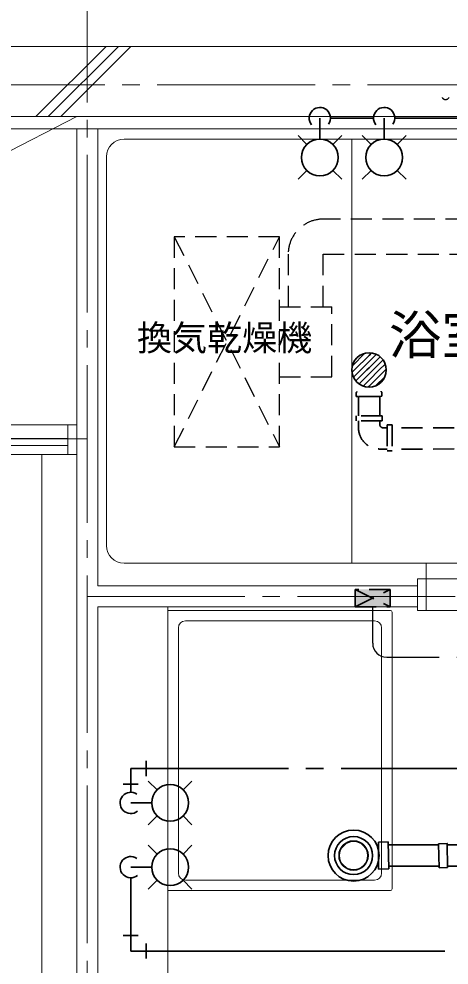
# Model space of a CAD drawing. Units: millimetres at full size, sheet at 1:50; details may follow other scales. Extents: x -9674 to 9699, y -6794 to 6791.
# Drawn here: x -1087 to 140, y 817 to 3517 of the extents above; entities that cross this region are included whole.
import ezdxf
from ezdxf.enums import TextEntityAlignment as Align

# ---------------------------------------------------------------- set-up
doc = ezdxf.new("R2010")
doc.units = ezdxf.units.MM
doc.header["$LTSCALE"] = 50
for name, pattern in [('CHAIN1', [8, 5, -1, 1, -1]), ('CHAIN2', [12, 9, -1, 1, -1]), ('DASHED1', [1.8, 1.2, -0.6]), ('DASHED3', [4, 3, -1])]:
    doc.linetypes.add(name, pattern=pattern)
for name, color, linetype, lineweight in [('1-0_芯', 134, 'DASHED1', 9), ('1-1_躯体', 134, 'Continuous', 9), ('1-2_間仕切', 134, 'Continuous', 9), ('1-3_建具', 134, 'Continuous', 9), ('1-4_仕上げ', 134, 'Continuous', 9), ('1-5_設備', 134, 'Continuous', 9), ('1-7_その他', 134, 'DASHED1', 9), ('1-8_ハッチ', 134, 'Continuous', 9), ('2-0_芯', 3, 'Continuous', 35), ('2-2', 5, 'DASHED3', 25), ('2-9_金物', 1, 'CHAIN2', 35), ('2-A_文字', 6, 'Continuous', 35), ('2-C', 2, 'DASHED1', 25)]:
    doc.layers.add(name, color=color, linetype=linetype, lineweight=lineweight)
doc.layers.add('1-A_文字', color=134, linetype='Continuous')
doc.styles.add('ＭＳ ゴシック', font='')
doc.styles.get('ＭＳ ゴシック').set_extended_font_data('MS Gothic')

msp = doc.modelspace()

# ---------------------------------------------------------------- linework, layer by layer
at = {"layer": '1-0_芯', "linetype": 'CHAIN2'}
for p, q in [((-892.5, 4329.12), (-892.5, -3890.88)), ((-8492.5, 3329.12), (8517.5, 3329.12)), ((-3032.5, 2319.12), (-892.5, 2319.12)), ((-892.5, 1869.12), (2286.5, 1869.12))]:
    msp.add_line(p, q, dxfattribs=at)
at = {"layer": '1-1_躯体'}
msp.add_line((1857.5, 3239.12), (-2492.5, 3239.12), dxfattribs=at)
msp.add_lwpolyline([(6707.5, 3439.12), (-7292.5, 3439.12), (-7292.5, 2434.12)], dxfattribs=at)
at = {"layer": '1-2_間仕切'}
for p, q in [((-922.5, 3204.12), (-922.5, 549.12)), ((-862.5, 3204.12), (-862.5, 1899.12)), ((49.5, 1899.12), (-862.5, 1899.12)), ((-862.5, 1839.12), (-862.5, 549.12)), ((49.5, 1839.12), (-862.5, 1839.12))]:
    msp.add_line(p, q, dxfattribs=at)
at = {"layer": '1-3_建具'}
for p, q in [((-2607.5, 2359.12), (-947.5, 2359.12)), ((-947.5, 2359.12), (-947.5, 2274.12)), ((-947.5, 2359.12), (-922.5, 2359.12)), ((-1797.5, 2319.95), (-947.5, 2319.95)), ((-947.5, 2299.95), (-1797.5, 2299.95)), ((-947.5, 2274.12), (-2607.5, 2274.12)), ((-947.5, 2274.12), (-922.5, 2274.12)), ((49.5, 1919.12), (74.5, 1919.12)), ((49.5, 1829.12), (49.5, 1919.12)), ((74.5, 1919.12), (794.5, 1919.12)), ((74.5, 1919.12), (74.5, 1829.12)), ((49.5, 1829.12), (74.5, 1829.12)), ((74.5, 1829.12), (794.5, 1829.12))]:
    msp.add_line(p, q, dxfattribs=at)
at = {"layer": '1-4_仕上げ'}
msp.add_line((-1022.5, 2274.12), (-1022.5, 549.12), dxfattribs=at)
at = {"layer": '1-5_設備'}
for p, q in [((852.5, 3174.12), (-787.5, 3174.12)), ((-137.5, 3174.12), (-137.5, 1964.12)), ((-837.5, 2014.12), (-837.5, 3124.12)), ((852.5, 1964.12), (-787.5, 1964.12)), ((74.5, 1919.12), (74.5, 1964.12)), ((-662.5, 1839.12), (-662.5, 549.12)), ((-662.5, 1829.12), (-27.5, 1829.12)), ((-22.5, 1824.12), (-22.5, 1034.12)), ((-612.5, 1799.12), (-72.5, 1799.12)), ((-632.5, 1779.12), (-632.5, 1079.12)), ((-52.5, 1779.12), (-52.5, 1079.12)), ((-72.5, 1059.12), (-612.5, 1059.12)), ((-27.5, 1029.12), (-662.5, 1029.12))]:
    msp.add_line(p, q, dxfattribs=at)
msp.add_circle((-132.5, 1129.12), 40, dxfattribs=at)
for centre, radius, start, end in [((-787.5, 3124.12), 50, 90, 180), ((-787.5, 2014.12), 50, 180, 270), ((-27.5, 1824.12), 5, 0, 90), ((-612.5, 1779.12), 20, 90, 180), ((-72.5, 1779.12), 20, 0, 90), ((-612.5, 1079.12), 20, 180, 270), ((-72.5, 1079.12), 20, 270, 0), ((-27.5, 1034.12), 5, 270, 0)]:
    msp.add_arc(centre, radius, start, end, dxfattribs=at)
at = {"layer": '1-7_その他', "linetype": 'CHAIN1'}
msp.add_line((-922.5, 3239.12), (-2632.5, 2359.12), dxfattribs=at)
at = {"layer": '1-8_ハッチ'}
for p, q in [((-1038.88, 3239.12), (-838.88, 3439.12)), ((-1003.52, 3239.12), (-803.52, 3439.12)), ((-968.16, 3239.12), (-768.16, 3439.12)), ((1857.5, 3204.12), (-2492.5, 3204.12))]:
    msp.add_line(p, q, dxfattribs=at)
at = {"layer": '2-0_芯'}
for p, q in [((-135.73, 2527.29), (-100.09, 2562.97)), ((-68.7, 2470.58), (-43.28, 2496.03)), ((-61.17, 1167.48), (-33.51, 1168.04)), ((-61.17, 1167.48), (-61.17, 1090.77)), ((-32.13, 1091.36), (-33.51, 1168.04)), ((135.58, 1163.22), (109.85, 1162.7)), ((109.85, 1162.7), (111.24, 1094.38)), ((134.35, 1163.2), (111.08, 1162.72)), ((134.35, 1163.2), (135.74, 1094.88)), ((109.92, 1159.37), (-33.36, 1159.37)), ((992.43, 1159.37), (134.57, 1159.37)), ((-61.17, 1090.77), (-32.13, 1091.36)), ((111.15, 1098.87), (-32.26, 1098.87)), ((135.74, 1094.88), (111.24, 1094.38)), ((135.74, 1094.88), (111.24, 1094.38)), ((993.66, 1098.87), (135.5, 1098.87))]:
    msp.add_line(p, q, dxfattribs=at)
at = {"layer": '2-0_芯', "linetype": 'DASHED1'}
for p, q in [((-124.71, 2439.72), (-124.82, 2450.72)), ((-124.71, 2439.72), (-119, 2439.19)), ((-57.4, 2439.85), (-119, 2439.19)), ((-118.35, 2384.64), (-118.38, 2439.19)), ((-57.91, 2384.68), (-57.95, 2440.26)), ((-51.71, 2440.52), (-57.4, 2439.85)), ((-51.71, 2440.52), (-51.83, 2451.52)), ((-51.09, 2384.69), (-125.09, 2384.64)), ((-51.09, 2369.89), (-51.1, 2384.71)), ((-118.33, 2349.67), (-118.34, 2369.84)), ((-57.89, 2360.2), (-57.9, 2369.88)), ((-47.88, 2350.21), (-36.96, 2350.22)), ((-22.16, 2358.3), (-36.99, 2358.29)), ((-36.97, 2358.3), (-36.92, 2284.3)), ((784.25, 2350.85), (-22.16, 2350.23)), ((-58.3, 2289.7), (-36.92, 2289.71)), ((784.25, 2290.11), (-22.12, 2289.71))]:
    msp.add_line(p, q, dxfattribs=at)
at = {"layer": '2-0_芯'}
for points in [[(-136.66, 2508.66), (-129.84, 2515.49), (-88.28, 2557.11), (-81.47, 2563.94)], [(-132.66, 2494.98), (-112.17, 2515.51), (-88.27, 2539.43), (-67.77, 2559.96)], [(-125.75, 2484.21), (-94.49, 2515.52), (-88.26, 2521.76), (-57, 2553.06)], [(-116.65, 2475.64), (-88.25, 2504.08), (-76.81, 2515.53), (-48.41, 2543.97)], [(-105.05, 2469.57), (-88.23, 2486.4), (-59.13, 2515.54), (-42.32, 2532.37)], [(-90.31, 2466.64), (-88.22, 2468.72), (-41.46, 2515.55), (-39.37, 2517.63)]]:
    msp.add_lwpolyline(points, dxfattribs=at)
at = {"layer": '2-0_芯', "linetype": 'DASHED1'}
for points in [[(-51.09, 2369.89), (-125.09, 2369.84), (-125.1, 2384.66)], [(-22.16, 2358.3), (-22.12, 2284.3), (-36.94, 2284.29)]]:
    msp.add_lwpolyline(points, dxfattribs=at)
at = {"layer": '2-0_芯'}
for centre, radius in [((-88.25, 2515.52), 49.09), ((-132.5, 1129.12), 72.97), ((-132.5, 1129.12), 54.3), ((-132.5, 1129.12), 41.55)]:
    msp.add_circle(centre, radius, dxfattribs=at)
at = {"layer": '2-0_芯', "linetype": 'DASHED1'}
for centre, radius, start, end in [((-126.86, 2454.17), 4, 300.62129, 0.62129), ((-49.87, 2455), 4, 180.62129, 240.62129), ((-47.89, 2360.21), 10, 180.0444, 270.0444), ((-58.33, 2349.7), 60, 180.02797, 270.02797)]:
    msp.add_arc(centre, radius, start, end, dxfattribs=at)
at = {"layer": '2-2', "color": 4, "linetype": 'DASHED1', "lineweight": 35}
for p, q in [((-127.98, 1839.12), (-27.98, 1889.12)), ((-127.98, 1889.12), (-27.98, 1839.12)), ((-27.98, 1889.12), (-127.98, 1889.12)), ((-127.98, 1889.12), (-127.98, 1839.12)), ((-27.98, 1889.12), (-27.98, 1839.12)), ((-127.98, 1839.12), (-27.98, 1839.12))]:
    msp.add_line(p, q, dxfattribs=at)
at = {"layer": '2-2'}
for p, q in [((-77.98, 1735.25), (-77.98, 1839.12)), ((-37.98, 1695.25), (687.83, 1695.25))]:
    msp.add_line(p, q, dxfattribs=at)
msp.add_arc((129.97, 3299.24), 11.7, 211.23674, 328.76326, dxfattribs=at)
at = {"layer": '2-2', "linetype": 'Continuous'}
msp.add_arc((-37.98, 1735.25), 40, 180, 270, dxfattribs=at)
at = {"layer": '2-2', "color": 150}
msp.add_solid([(-127.98, 1889.12), (-27.98, 1889.12), (-127.98, 1839.12), (-27.98, 1839.12)], dxfattribs=at)
at = {"layer": '2-9_金物', "linetype": 'Continuous'}
for p, q in [((-45.25, 3174.6), (-45.25, 3234.43)), ((-82.41, 3159.21), (-107.63, 3184.42)), ((-8.09, 3159.21), (17.12, 3184.42)), ((-82.41, 3084.89), (-107.63, 3059.67)), ((-8.09, 3084.89), (17.12, 3059.67)), ((-693.11, 1316.67), (-718.32, 1341.89)), ((-618.79, 1316.67), (-593.57, 1341.89)), ((-708.5, 1279.51), (-768.33, 1279.51)), ((-693.11, 1242.35), (-718.32, 1217.13)), ((-618.79, 1242.35), (-593.57, 1217.13))]:
    msp.add_line(p, q, dxfattribs=at)
at = {"layer": '2-9_金物'}
for p, q in [((-14.91, 3234.43), (272.63, 3234.43)), ((-768.33, 1309.85), (-768.33, 1377.72)), ((-768.33, 1377.72), (1491.79, 1377.72)), ((-724.04, 1356.12), (-724.04, 1399.32)), ((-789.93, 1333.42), (-746.73, 1333.42))]:
    msp.add_line(p, q, dxfattribs=at)
at = {"layer": '2-9_金物', "linetype": 'Continuous'}
for centre in [(-45.25, 3122.05), (-655.95, 1279.51)]:
    msp.add_circle(centre, 52.55, dxfattribs=at)
for centre, start, end in [((-45.25, 3234.43), 325.151, 219.51), ((-768.33, 1279.51), 55.151, 309.51)]:
    msp.add_arc(centre, 30.34, start, end, dxfattribs=at)
at = {"layer": '2-A_文字'}
for p, q in [((-228.72, 3174.6), (-228.72, 3234.43)), ((-198.38, 3234.43), (-75.59, 3234.43)), ((-265.87, 3159.21), (-291.09, 3184.42)), ((-191.56, 3159.21), (-166.34, 3184.42)), ((-265.87, 3084.89), (-291.09, 3059.67)), ((-191.56, 3084.89), (-166.34, 3059.67)), ((-693.11, 1133.21), (-718.32, 1158.43)), ((-618.79, 1133.21), (-593.57, 1158.43)), ((-708.5, 1096.05), (-768.33, 1096.05)), ((-768.33, 1065.71), (-768.33, 856.65)), ((-693.11, 1058.89), (-718.32, 1033.67)), ((-618.79, 1058.89), (-593.57, 1033.67)), ((-789.93, 900.94), (-746.73, 900.94)), ((-724.04, 835.05), (-724.04, 878.25)), ((128.12, 856.65), (-768.33, 856.65))]:
    msp.add_line(p, q, dxfattribs=at)
for centre in [(-228.72, 3122.05), (-655.95, 1096.05)]:
    msp.add_circle(centre, 52.55, dxfattribs=at)
for centre, start, end in [((-228.72, 3234.43), 325.151, 219.51), ((-768.33, 1096.05), 55.151, 309.51)]:
    msp.add_arc(centre, 30.34, start, end, dxfattribs=at)
at = {"layer": '2-C'}
for p, q in [((1719.81, 2945.9), (-219.08, 2945.9)), ((-644.08, 2295.9), (-344.08, 2895.9)), ((-644.08, 2895.9), (-344.08, 2295.9)), ((-344.08, 2295.9), (-344.08, 2895.9)), ((-319.08, 2845.9), (-319.08, 2695.9)), ((-219.08, 2695.9), (-219.08, 2845.9)), ((-344.08, 2695.9), (-194.08, 2695.9)), ((-194.08, 2495.9), (-194.08, 2695.9)), ((-344.08, 2495.9), (-194.08, 2495.9)), ((-644.08, 2295.9), (-344.08, 2295.9))]:
    msp.add_line(p, q, dxfattribs=at)
for points in [[(-344.08, 2895.9), (-644.08, 2895.9), (-644.08, 2295.9)], [(-219.08, 2845.9), (1719.81, 2845.9), (1719.81, 1219.12)]]:
    msp.add_lwpolyline(points, dxfattribs=at)
msp.add_arc((-219.08, 2845.9), 100, 90, 180, dxfattribs=at)

# ---------------------------------------------------------------- texts
at = {"layer": '1-A_文字', "style": 'ＭＳ ゴシック'}
msp.add_text('浴室', height=110, dxfattribs=at).set_placement((-31.49, 2527.39), align=Align.BOTTOM_LEFT)
at = {"layer": '2-2', "color": 7, "style": 'ＭＳ ゴシック'}
msp.add_text('換気乾燥機', height=73.31, dxfattribs=at).set_placement((-750.48, 2548.42), align=Align.BOTTOM_LEFT)

doc.saveas('drawing.dxf')
